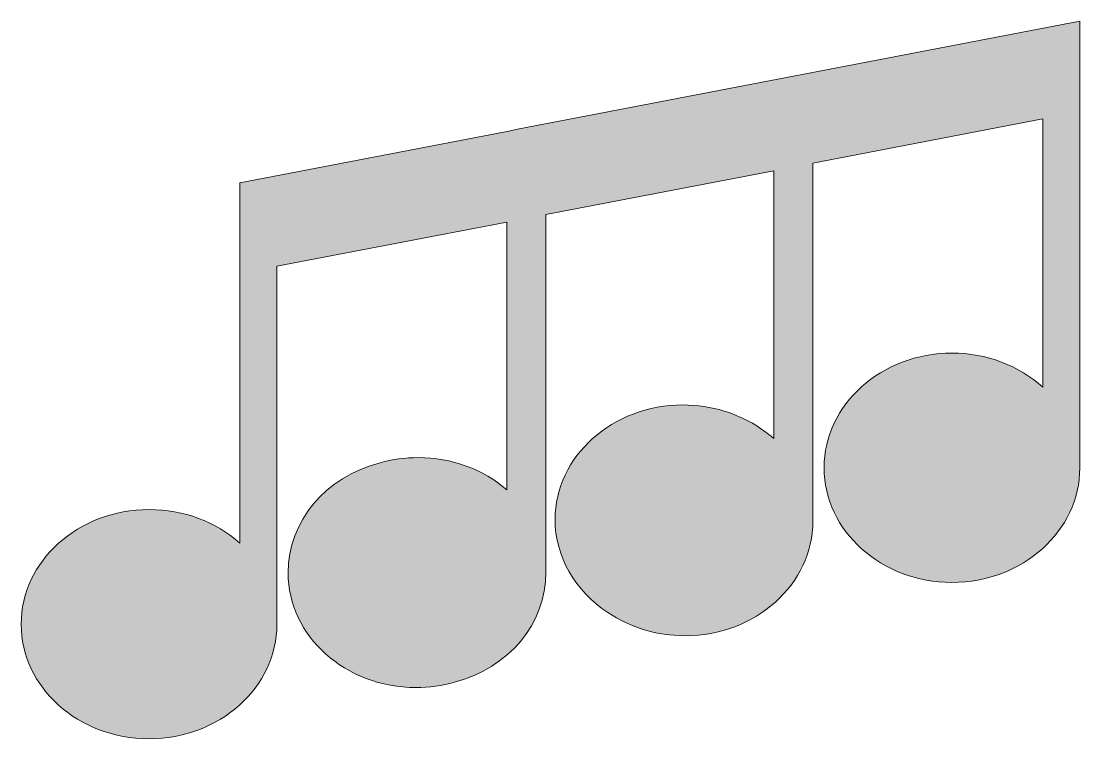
# Model space of a CAD drawing. Header units: inches. Extents: x 0 to 102, y 0 to 69.
import ezdxf

# ---------------------------------------------------------------- set-up
doc = ezdxf.new("R2010")
doc.units = ezdxf.units.IN
doc.header["$MEASUREMENT"] = 0
doc.layers.add('Layer 1', color=7, linetype='Continuous')

msp = doc.modelspace()

# ---------------------------------------------------------------- hatches: boundary and pattern name
at = {"layer": 'Layer 1', "true_color": 0x00a69c}
h = msp.add_hatch(color=134, dxfattribs=at)
h.dxf.hatch_style = 2
edge = h.paths.add_edge_path()
edge.add_spline(control_points=[(46.79, 58.29), (46.79, 58.29), (20.97, 53.33), (20.97, 53.33), (20.97, 53.33), (20.97, 18.76), (20.97, 18.76), (18.7, 20.82), (15.61, 21.99), (12.27, 21.99), (5.5, 21.99), (0, 17.06), (0, 11), (0, 4.93), (5.5, 0), (12.27, 0), (19.04, 0), (24.54, 4.93), (24.54, 11), (24.54, 11.11), (24.53, 11.23), (24.52, 11.34), (24.52, 11.34), (24.52, 11.43), (24.52, 11.43), (24.52, 11.43), (24.52, 45.32), (24.52, 45.32), (24.52, 45.32), (46.61, 49.56), (46.61, 49.56), (46.61, 49.56), (46.61, 23.88), (46.61, 23.88), (44.35, 25.85), (41.32, 26.97), (38.09, 26.97), (36.84, 26.97), (35.61, 26.8), (34.45, 26.48), (29.17, 25.1), (25.62, 20.86), (25.62, 15.92), (25.62, 9.85), (31.12, 4.92), (37.89, 4.92), (39.15, 4.92), (40.4, 5.09), (41.59, 5.43), (46.83, 6.82), (50.36, 11.06), (50.36, 15.97), (50.36, 16.09), (50.35, 16.2), (50.34, 16.32), (50.34, 16.32), (50.34, 16.4), (50.34, 16.4), (50.34, 16.4), (50.34, 50.28), (50.34, 50.28), (50.34, 50.28), (72.23, 54.48), (72.23, 54.48), (72.23, 54.48), (72.23, 28.8), (72.23, 28.8), (71.84, 29.14), (71.43, 29.45), (71, 29.74), (68.84, 31.23), (66.25, 32.02), (63.51, 32.02), (56.75, 32.02), (51.24, 27.09), (51.24, 21.03), (51.24, 17.49), (53.14, 14.16), (56.31, 12.11), (58.45, 10.66), (61.01, 9.89), (63.71, 9.89), (70.48, 9.89), (75.98, 14.83), (75.98, 20.89), (75.98, 20.89), (75.98, 55.22), (75.98, 55.22), (75.98, 55.22), (98.05, 59.46), (98.05, 59.46), (98.05, 59.46), (98.05, 33.73), (98.05, 33.73), (95.77, 35.79), (92.63, 37), (89.33, 37), (82.56, 37), (77.06, 32.06), (77.06, 26), (77.06, 19.94), (82.56, 15), (89.33, 15), (96.1, 15), (101.6, 19.94), (101.6, 26), (101.6, 26), (101.6, 68.83), (101.6, 68.83), (101.6, 68.83), (47.64, 58.47), (47.64, 58.47), (47.64, 58.47), (46.79, 58.29), (46.79, 58.29)], knot_values=[0, 0, 0, 0, 1, 1, 1, 2, 2, 2, 3, 3, 3, 4, 4, 4, 5, 5, 5, 6, 6, 6, 7, 7, 7, 8, 8, 8, 9, 9, 9, 10, 10, 10, 11, 11, 11, 12, 12, 12, 13, 13, 13, 14, 14, 14, 15, 15, 15, 16, 16, 16, 17, 17, 17, 18, 18, 18, 19, 19, 19, 20, 20, 20, 21, 21, 21, 22, 22, 22, 23, 23, 23, 24, 24, 24, 25, 25, 25, 26, 26, 26, 27, 27, 27, 28, 28, 28, 29, 29, 29, 30, 30, 30, 31, 31, 31, 32, 32, 32, 33, 33, 33, 34, 34, 34, 35, 35, 35, 36, 36, 36, 37, 37, 37, 38, 38, 38, 38], degree=3, periodic=1)

# ---------------------------------------------------------------- linework, layer by layer
at = {"layer": 'Layer 1', "lineweight": 0}
msp.add_open_spline([(46.79, 58.29), (46.79, 58.29), (20.97, 53.33), (20.97, 53.33), (20.97, 53.33), (20.97, 18.76), (20.97, 18.76), (18.7, 20.82), (15.61, 21.99), (12.27, 21.99), (5.5, 21.99), (0, 17.06), (0, 11), (0, 4.93), (5.5, 0), (12.27, 0), (19.04, 0), (24.54, 4.93), (24.54, 11), (24.54, 11.11), (24.53, 11.23), (24.52, 11.34), (24.52, 11.34), (24.52, 11.43), (24.52, 11.43), (24.52, 11.43), (24.52, 45.32), (24.52, 45.32), (24.52, 45.32), (46.61, 49.56), (46.61, 49.56), (46.61, 49.56), (46.61, 23.88), (46.61, 23.88), (44.35, 25.85), (41.32, 26.97), (38.09, 26.97), (36.84, 26.97), (35.61, 26.8), (34.45, 26.48), (29.17, 25.1), (25.62, 20.86), (25.62, 15.92), (25.62, 9.85), (31.12, 4.92), (37.89, 4.92), (39.15, 4.92), (40.4, 5.09), (41.59, 5.43), (46.83, 6.82), (50.36, 11.06), (50.36, 15.97), (50.36, 16.09), (50.35, 16.2), (50.34, 16.32), (50.34, 16.32), (50.34, 16.4), (50.34, 16.4), (50.34, 16.4), (50.34, 50.28), (50.34, 50.28), (50.34, 50.28), (72.23, 54.48), (72.23, 54.48), (72.23, 54.48), (72.23, 28.8), (72.23, 28.8), (71.84, 29.14), (71.43, 29.45), (71, 29.74), (68.84, 31.23), (66.25, 32.02), (63.51, 32.02), (56.75, 32.02), (51.24, 27.09), (51.24, 21.03), (51.24, 17.49), (53.14, 14.16), (56.31, 12.11), (58.45, 10.66), (61.01, 9.89), (63.71, 9.89), (70.48, 9.89), (75.98, 14.83), (75.98, 20.89), (75.98, 20.89), (75.98, 55.22), (75.98, 55.22), (75.98, 55.22), (98.05, 59.46), (98.05, 59.46), (98.05, 59.46), (98.05, 33.73), (98.05, 33.73), (95.77, 35.79), (92.63, 37), (89.33, 37), (82.56, 37), (77.06, 32.06), (77.06, 26), (77.06, 19.94), (82.56, 15), (89.33, 15), (96.1, 15), (101.6, 19.94), (101.6, 26), (101.6, 26), (101.6, 68.83), (101.6, 68.83), (101.6, 68.83), (47.64, 58.47), (47.64, 58.47), (47.64, 58.47), (46.79, 58.29), (46.79, 58.29)], degree=3, knots=[0, 0, 0, 0, 1, 1, 1, 2, 2, 2, 3, 3, 3, 4, 4, 4, 5, 5, 5, 6, 6, 6, 7, 7, 7, 8, 8, 8, 9, 9, 9, 10, 10, 10, 11, 11, 11, 12, 12, 12, 13, 13, 13, 14, 14, 14, 15, 15, 15, 16, 16, 16, 17, 17, 17, 18, 18, 18, 19, 19, 19, 20, 20, 20, 21, 21, 21, 22, 22, 22, 23, 23, 23, 24, 24, 24, 25, 25, 25, 26, 26, 26, 27, 27, 27, 28, 28, 28, 29, 29, 29, 30, 30, 30, 31, 31, 31, 32, 32, 32, 33, 33, 33, 34, 34, 34, 35, 35, 35, 36, 36, 36, 37, 37, 37, 38, 38, 38, 38], dxfattribs=at)

doc.saveas('drawing.dxf')
